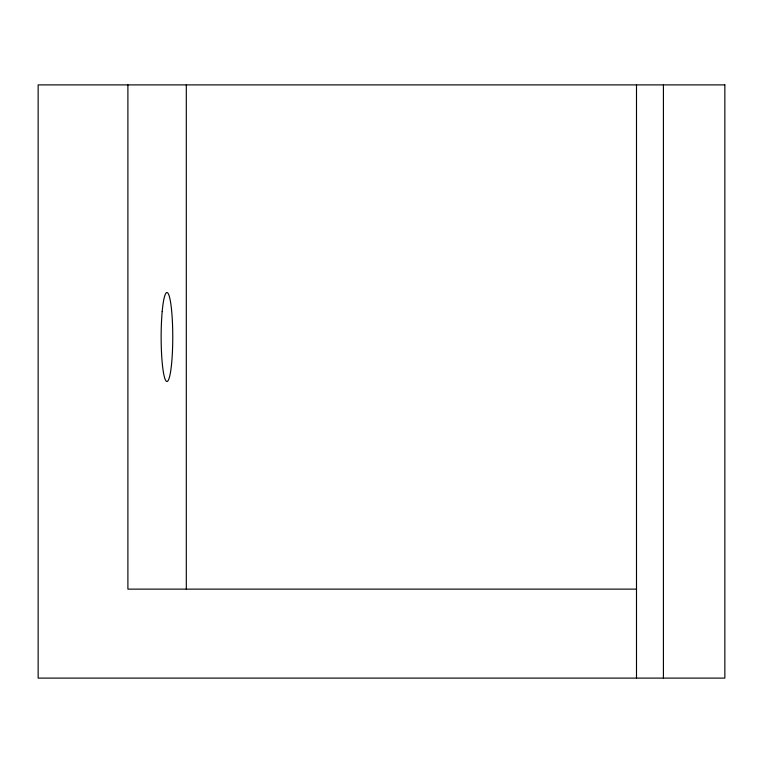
<?xml version="1.0" encoding="UTF-8"?>
<svg xmlns="http://www.w3.org/2000/svg" width="763" height="763" viewBox="0 0 763 763"><rect width="100%" height="100%" fill="white"/><g stroke="black" fill="none" stroke-linecap="round" stroke-linejoin="round"><path stroke-width="1.14" d="M636.533 589.131L127.898 589.131L127.898 84.893M663.419 84.893L663.419 678.107M636.495 84.893L636.495 678.107M186.306 84.893L186.306 589.131M724.85 84.893L38.15 84.893L38.15 678.107L724.85 678.107L724.85 84.893M162.185 311.571A44.492 5.808 90 0 0 166.458 381.338A44.492 5.808 90 0 0 172.209 318.123A44.492 5.808 90 0 0 162.185 311.571"/></g></svg>
